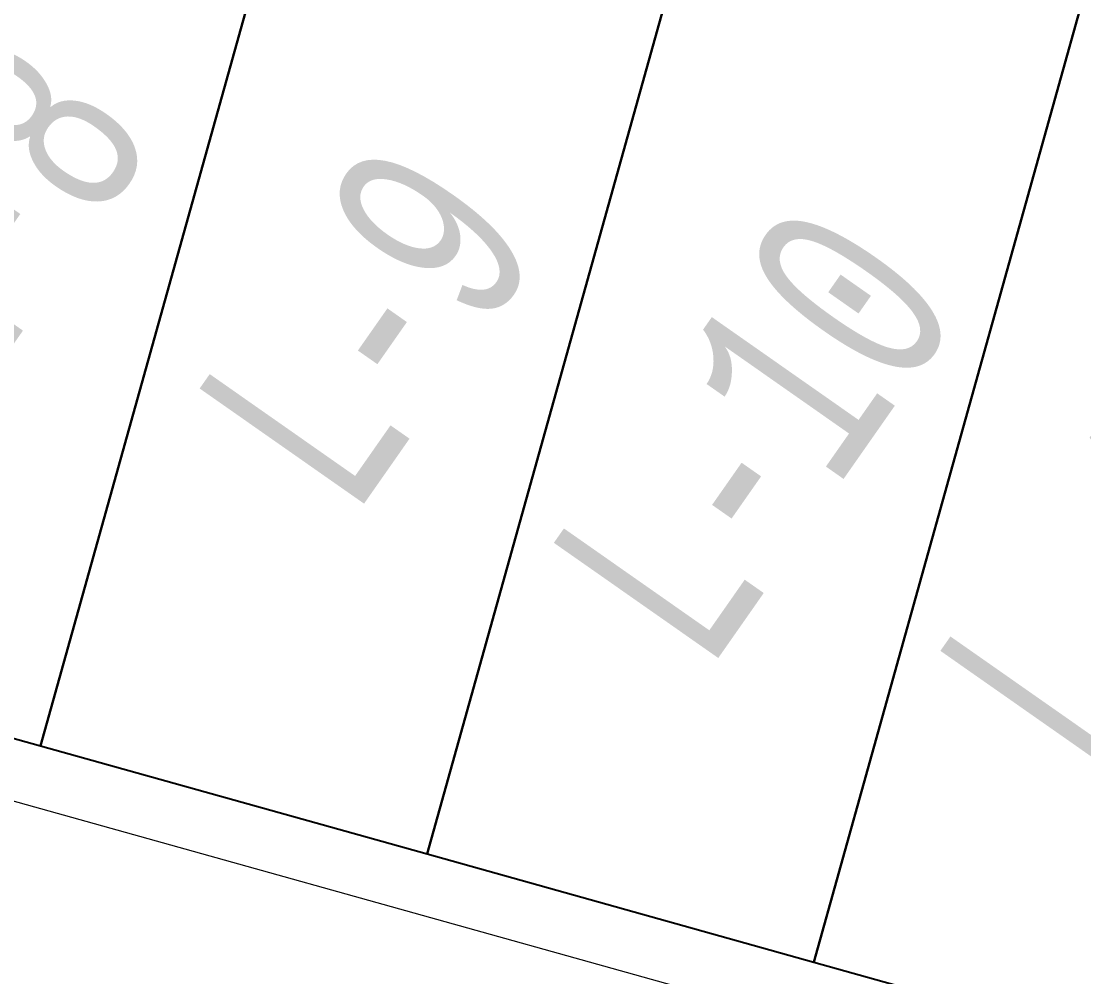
# Model space of a CAD drawing. Header units: millimetres. Extents: x 474016 to 477875, y 2288607 to 2292200.
# Drawn here: x 474549.36 to 474575.83, y 2289009.45 to 2289033.25 of the extents above; entities that cross this region are included whole.
import ezdxf
from ezdxf.enums import TextEntityAlignment as Align

# ---------------------------------------------------------------- set-up
doc = ezdxf.new("R2010")
doc.units = ezdxf.units.MM
doc.header["$LTSCALE"] = 50
doc.layers.add('BANQUETA', color=251, linetype='Continuous', lineweight=5)
doc.layers.add('CVL_LOTIF', color=1, linetype='Continuous')
doc.layers.add('MZ Y LT', color=7, linetype='Continuous', lineweight=13, true_color=0x0d2bf2)
doc.styles.add('MONOTXT4', font='MONOTXT4.shx', dxfattribs={"width": 0.55})

msp = doc.modelspace()

# ---------------------------------------------------------------- linework, layer by layer
at = {"layer": 'BANQUETA'}
msp.add_lwpolyline([(474602.224, 2289054.037), (474481.835, 2289087.673, 0.414214), (474479.37, 2289086.285), (474466.185, 2289039.093, 0.414214), (474467.573, 2289036.628), (474587.963, 2289002.992)], format="xyb", dxfattribs=at)
at = {"layer": 'CVL_LOTIF'}
for points in [[(474556.569, 2289039.278), (474546.938, 2289041.969), (474540.211, 2289017.891), (474549.842, 2289015.2)], [(474566.2, 2289036.587), (474556.569, 2289039.278), (474549.842, 2289015.2), (474559.473, 2289012.51)], [(474575.831, 2289033.897), (474566.2, 2289036.587), (474559.473, 2289012.51), (474569.104, 2289009.819)], [(474585.462, 2289031.206), (474575.831, 2289033.897), (474569.104, 2289009.819), (474578.735, 2289007.128)]]:
    msp.add_lwpolyline(points, close=True, dxfattribs=at)

# ---------------------------------------------------------------- texts
at = {"layer": 'MZ Y LT', "lineweight": 13, "style": 'MONOTXT4', "width": 0.65}
for s, p in [('L-8', (474548.33, 2289028.371)), ('L-9', (474557.961, 2289025.68)), ('L-10', (474567.592, 2289022.989)), ('L-11', (474577.223, 2289020.298))]:
    msp.add_text(s, height=5, rotation=55, dxfattribs=at).set_placement(p, align=Align.MIDDLE)

doc.saveas('drawing.dxf')
